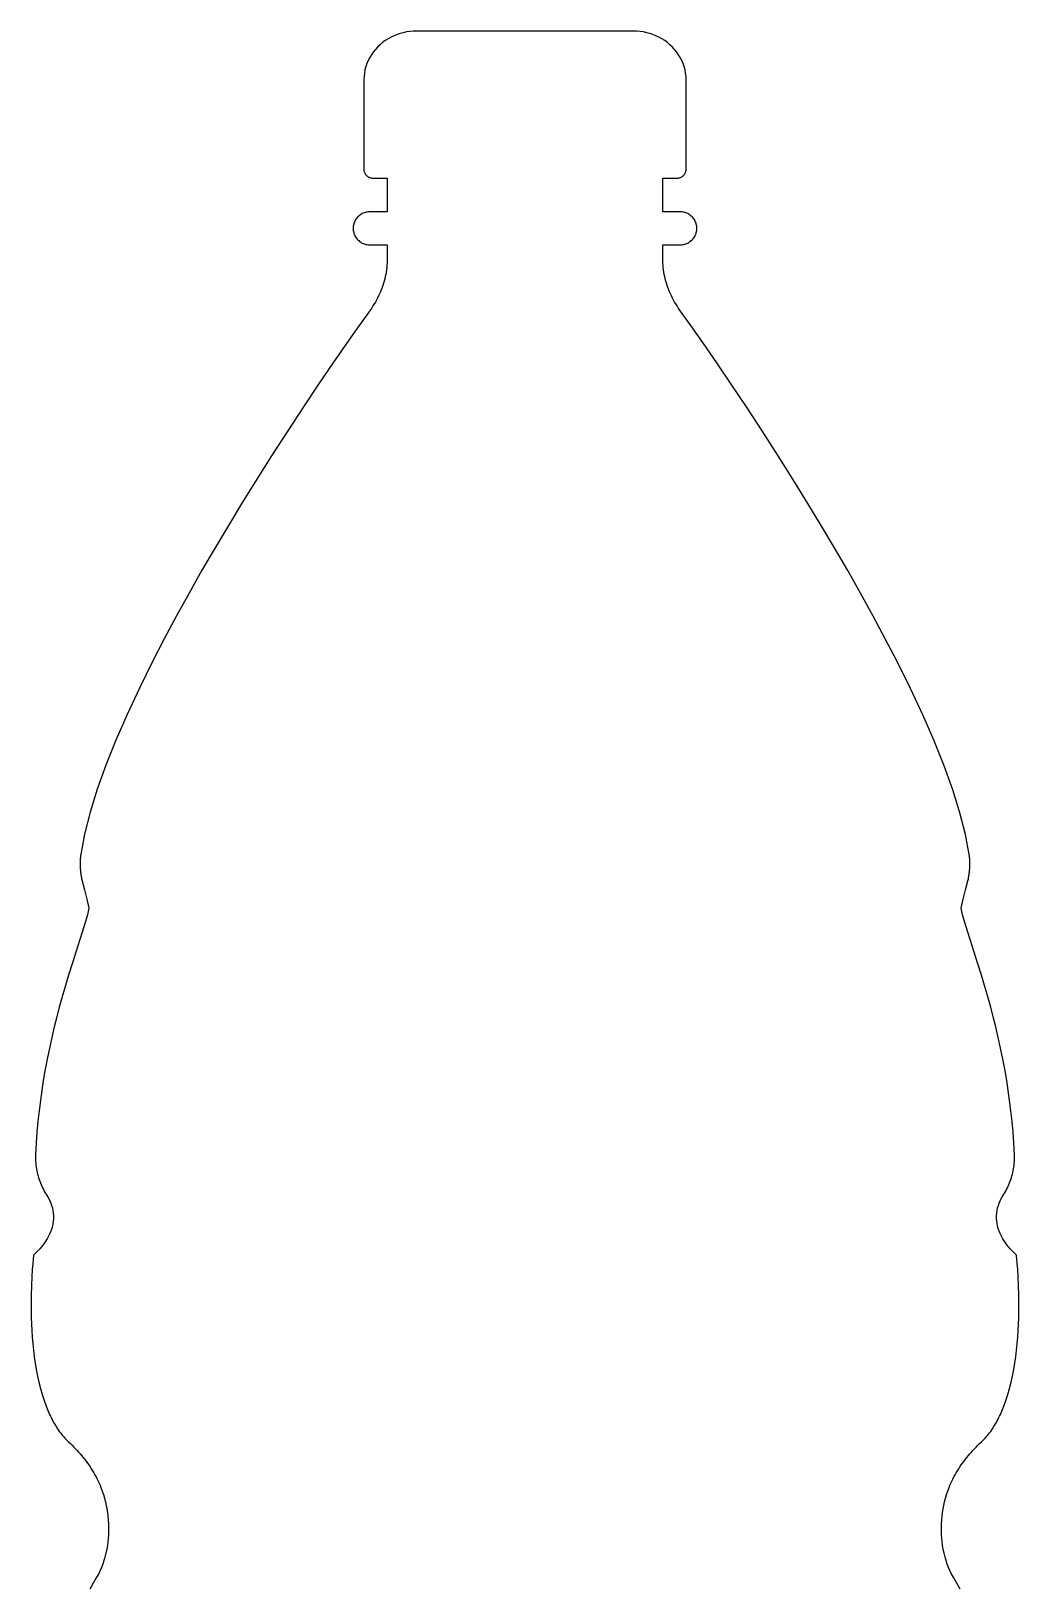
# Model space of a CAD drawing. Extents: x 555 to 862, y 225 to 1192.
# Drawn here: x 555.2 to 862.2, y 708.3 to 1191.5 of the extents above; entities that cross this region are included whole.
import ezdxf

# ---------------------------------------------------------------- set-up
doc = ezdxf.new("R2010")
doc.units = 0
doc.header["$MEASUREMENT"] = 0
doc.layers.add('Poly', color=3, linetype='CONTINUOUS')

msp = doc.modelspace()

# ---------------------------------------------------------------- linework, layer by layer
at = {"layer": 'Poly', "color": 0, "true_color": 0x000000}
msp.add_lwpolyline([(843.876706, 707.022717), (842.825403, 708.864038), (841.908468, 710.508014), (841.1467, 711.9396), (840.707563, 712.846215), (840.291419, 713.810709), (839.90129, 714.830305), (839.5402, 715.902225), (839.211173, 717.023692), (838.917231, 718.191928), (838.661399, 719.404157), (838.4467, 720.6576), (838.302288, 721.724631), (838.189716, 722.816413), (838.110729, 723.93135), (838.067075, 725.06785), (838.060499, 726.224319), (838.092747, 727.399163), (838.165565, 728.590788), (838.2807, 729.7976), (838.419411, 730.881633), (838.594075, 731.975241), (838.805864, 733.077309), (839.05595, 734.186725), (839.345505, 735.302375), (839.6757, 736.423147), (840.047708, 737.547926), (840.4627, 738.6756), (840.737477, 739.324084), (841.027231, 739.972663), (841.33222, 740.621147), (841.6527, 741.26935), (841.98893, 741.917084), (842.341169, 742.564163), (842.709673, 743.210397), (843.0947, 743.8556), (843.466026, 744.451676), (843.851872, 745.046522), (844.252413, 745.639938), (844.667825, 746.231725), (845.098284, 746.821684), (845.543966, 747.409616), (846.005046, 747.995321), (846.4817, 748.5786), (846.934345, 749.11375), (847.400606, 749.646616), (847.880602, 750.177067), (848.37445, 750.704975), (848.882266, 751.230211), (849.404169, 751.752647), (849.940274, 752.272153), (850.4907, 752.7886), (850.884798, 753.162241), (851.269919, 753.547975), (851.64618, 753.945522), (852.0137, 754.3546), (852.372595, 754.774928), (852.722981, 755.206225), (853.064977, 755.648209), (853.3987, 756.1006), (853.709548, 756.54245), (854.012919, 756.993334), (854.30893, 757.453008), (854.5977, 757.921225), (854.879345, 758.397739), (855.153981, 758.882303), (855.421727, 759.374672), (855.6827, 759.8746), (855.925245, 760.358315), (856.161684, 760.848569), (856.3921, 761.345151), (856.616575, 761.84785), (856.83519, 762.356455), (857.048028, 762.870756), (857.255171, 763.390541), (857.4567, 763.9156), (858.120807, 765.69884), (858.722934, 767.536584), (859.265788, 769.421368), (859.752075, 771.345725), (860.184503, 773.302192), (860.565778, 775.283303), (860.898608, 777.281594), (861.1857, 779.2896), (861.43452, 781.343315), (861.641387, 783.391381), (861.809161, 785.425807), (861.9407, 787.4386), (862.038864, 789.421768), (862.106513, 791.367319), (862.146505, 793.26726), (862.1617, 795.1136), (862.134429, 798.395323), (862.049466, 801.409131), (861.925714, 804.102737), (861.782075, 806.42385), (861.637452, 808.320182), (861.510747, 809.739444), (861.420862, 810.629346), (861.3867, 810.9376), (860.709202, 811.582424), (860.077653, 812.223006), (859.490846, 812.859135), (858.947575, 813.4906), (858.446632, 814.11719), (857.986809, 814.738694), (857.566901, 815.354901), (857.1857, 815.9656), (856.72855, 816.784036), (856.337622, 817.591209), (856.009952, 818.386547), (855.742575, 819.169475), (855.532526, 819.939418), (855.376841, 820.695803), (855.272554, 821.438055), (855.2167, 822.1656), (855.210304, 823.052711), (855.269028, 823.914803), (855.38712, 824.750762), (855.558825, 825.559475), (855.778389, 826.339829), (856.040059, 827.090709), (856.338081, 827.811004), (856.6667, 828.4996), (856.674005, 828.511932), (856.693263, 828.544444), (856.720489, 828.590409), (856.7517, 828.6431), (856.782911, 828.695791), (856.810138, 828.741756), (856.829395, 828.774268), (856.8367, 828.7866), (856.858452, 828.822508), (856.880216, 828.858241), (856.902003, 828.893809), (856.923825, 828.929225), (856.945694, 828.9645), (856.967622, 828.999647), (856.98962, 829.034676), (857.0117, 829.0696), (857.034159, 829.104801), (857.056559, 829.139897), (857.078936, 829.174875), (857.101325, 829.209725), (857.123761, 829.244434), (857.146278, 829.278991), (857.168913, 829.313383), (857.1917, 829.3476), (857.500782, 829.829579), (857.796481, 830.317616), (858.078727, 830.811489), (858.34745, 831.310975), (858.602579, 831.815852), (858.844044, 832.325897), (859.071774, 832.840887), (859.2857, 833.3606), (859.488895, 833.892307), (859.6777, 834.428256), (859.852067, 834.96819), (860.01195, 835.51185), (860.157302, 836.058979), (860.288075, 836.609319), (860.404223, 837.162612), (860.5057, 837.7186), (860.592782, 838.277401), (860.664981, 838.838381), (860.722227, 839.401284), (860.76445, 839.96585), (860.791579, 840.531823), (860.803544, 841.098944), (860.800274, 841.666955), (860.7817, 842.2356), (860.591065, 845.707127), (860.342622, 849.118256), (860.040061, 852.467932), (859.687075, 855.7551), (859.287354, 858.978705), (858.844591, 862.137694), (858.362475, 865.23101), (857.8447, 868.2576), (857.180706, 871.804698), (856.476997, 875.252256), (855.739983, 878.598424), (854.976075, 881.84135), (854.191682, 884.979182), (853.393216, 888.010069), (852.587085, 890.932159), (851.7797, 893.7436), (850.530741, 897.908512), (849.318591, 901.792397), (848.167589, 905.388352), (847.102075, 908.689475), (846.146389, 911.688864), (845.324872, 914.379616), (844.661862, 916.754829), (844.1817, 918.8076), (844.8887, 921.6316), (845.5947, 924.4556), (846.3007, 927.2796), (846.381514, 927.613946), (846.456716, 927.949428), (846.526315, 928.285965), (846.590325, 928.623475), (846.648757, 928.961875), (846.701622, 929.301084), (846.748932, 929.64102), (846.7907, 929.9816), (846.827638, 930.323163), (846.85895, 930.665288), (846.884638, 931.007881), (846.9047, 931.35085), (846.919138, 931.6941), (846.92795, 932.037538), (846.931138, 932.381069), (846.9287, 932.7246), (846.921102, 933.068039), (846.908044, 933.411303), (846.889501, 933.754309), (846.86545, 934.096975), (846.835868, 934.439219), (846.800731, 934.780959), (846.760016, 935.122114), (846.7137, 935.4626), (845.550655, 941.753489), (843.831966, 948.489772), (841.60105, 955.622125), (838.901325, 963.101225), (835.77621, 970.877746), (832.269122, 978.902366), (828.423479, 987.125758), (824.2827, 995.4986), (820.646731, 1002.537977), (816.8617, 1009.618241), (812.952544, 1016.71109), (808.9442, 1023.788225), (804.861606, 1030.821344), (800.7297, 1037.782147), (796.573419, 1044.642332), (792.4177, 1051.3736), (787.327294, 1059.460416), (782.322575, 1067.254381), (777.450419, 1074.702268), (772.7577, 1081.75085), (768.291294, 1088.346901), (764.098075, 1094.437194), (760.224919, 1099.968502), (756.7187, 1104.8876), (756.304995, 1105.477575), (755.907684, 1106.075084), (755.52685, 1106.679883), (755.162575, 1107.291725), (754.81494, 1107.910364), (754.484028, 1108.535553), (754.169921, 1109.167047), (753.8727, 1109.8046), (753.587198, 1110.460104), (753.319497, 1111.121444), (753.069679, 1111.788362), (752.837825, 1112.4606), (752.624018, 1113.137901), (752.428341, 1113.820006), (752.250874, 1114.506659), (752.0917, 1115.1976), (751.950903, 1115.892157), (751.828575, 1116.590428), (751.724809, 1117.292192), (751.6397, 1117.997225), (751.573341, 1118.705305), (751.525825, 1119.416209), (751.497247, 1120.129715), (751.4877, 1120.8456), (751.4877, 1122.2626), (751.4877, 1123.6806), (751.4877, 1125.0996), (753.3217, 1125.0996), (755.1557, 1125.0996), (756.9887, 1125.0996), (757.333202, 1125.111194), (757.671716, 1125.145475), (758.003503, 1125.201694), (758.327825, 1125.2791), (758.643944, 1125.376944), (758.951122, 1125.494475), (759.24862, 1125.630944), (759.5357, 1125.7856), (759.819114, 1125.963028), (760.089825, 1126.158022), (760.347036, 1126.369774), (760.58995, 1126.597475), (760.81777, 1126.840317), (761.0297, 1127.097491), (761.224942, 1127.368188), (761.4027, 1127.6516), (761.557026, 1127.938682), (761.693247, 1128.236194), (761.8106, 1128.543409), (761.908325, 1128.8596), (761.985659, 1129.184041), (762.041841, 1129.516006), (762.076108, 1129.854768), (762.0877, 1130.1996), (762.076108, 1130.544102), (762.041841, 1130.882616), (761.985659, 1131.214403), (761.908325, 1131.538725), (761.8106, 1131.854844), (761.693247, 1132.162022), (761.557026, 1132.45952), (761.4027, 1132.7466), (761.224942, 1133.030012), (761.0297, 1133.300709), (760.81777, 1133.557883), (760.58995, 1133.800725), (760.347036, 1134.028426), (760.089825, 1134.240178), (759.819114, 1134.435172), (759.5357, 1134.6126), (759.24862, 1134.767299), (758.951122, 1134.903881), (758.643944, 1135.021573), (758.327825, 1135.1196), (758.003503, 1135.19719), (757.671716, 1135.253569), (757.333202, 1135.287963), (756.9887, 1135.2996), (755.1557, 1135.2996), (753.3217, 1135.2996), (751.4877, 1135.2996), (751.4877, 1138.7926), (751.4877, 1142.2866), (751.4877, 1145.7806), (752.8977, 1145.7806), (754.3067, 1145.7806), (755.7167, 1145.7806), (755.914636, 1145.786493), (756.109184, 1145.803928), (756.29996, 1145.832543), (756.486575, 1145.871975), (756.668643, 1145.92186), (756.845778, 1145.981834), (757.017593, 1146.051536), (757.1837, 1146.1306), (757.353688, 1146.224555), (757.516106, 1146.328366), (757.670509, 1146.441575), (757.81645, 1146.563725), (757.953485, 1146.69436), (758.081169, 1146.833022), (758.199055, 1146.979254), (758.3067, 1147.1326), (758.40393, 1147.293071), (758.489794, 1147.459928), (758.563798, 1147.632715), (758.62545, 1147.810975), (758.674259, 1147.99425), (758.709731, 1148.182084), (758.731376, 1148.37402), (758.7387, 1148.5696), (758.7387, 1151.0876), (758.7387, 1153.6056), (758.7387, 1156.1246), (758.7387, 1156.6426), (758.7387, 1157.1616), (758.7387, 1157.6806), (758.7387, 1163.9066), (758.7387, 1170.1326), (758.7387, 1176.3586), (758.7387, 1176.3616), (758.7387, 1176.3646), (758.7387, 1176.3676), (758.698921, 1177.431442), (758.581341, 1178.475584), (758.388596, 1179.497579), (758.123325, 1180.494975), (757.788163, 1181.465325), (757.385747, 1182.406178), (756.918714, 1183.315086), (756.3897, 1184.1896), (755.804196, 1185.023387), (755.162419, 1185.818397), (754.46697, 1186.572227), (753.72045, 1187.282475), (752.925462, 1187.946739), (752.084606, 1188.562616), (751.200485, 1189.127704), (750.2757, 1189.6396), (749.372819, 1190.070006), (748.438591, 1190.449413), (747.475136, 1190.77585), (746.484575, 1191.04735), (745.46903, 1191.261944), (744.430622, 1191.417663), (743.371471, 1191.512538), (742.2937, 1191.5446), (731.0827, 1191.5446), (719.8717, 1191.5446), (708.6617, 1191.5446), (697.4507, 1191.5446), (686.2397, 1191.5446), (675.0297, 1191.5446), (673.951887, 1191.512538), (672.892638, 1191.417663), (671.854106, 1191.261944), (670.83845, 1191.04735), (669.847825, 1190.77585), (668.884388, 1190.449413), (667.950294, 1190.070006), (667.0477, 1189.6396), (666.122915, 1189.127704), (665.238794, 1188.562616), (664.397938, 1187.946739), (663.60295, 1187.282475), (662.85643, 1186.572227), (662.160981, 1185.818397), (661.519204, 1185.023387), (660.9337, 1184.1896), (660.404686, 1183.315086), (659.937653, 1182.406178), (659.535237, 1181.465325), (659.200075, 1180.494975), (658.934804, 1179.497579), (658.742059, 1178.475584), (658.624479, 1177.431442), (658.5847, 1176.3676), (658.5847, 1176.3646), (658.5847, 1176.3616), (658.5847, 1176.3586), (658.5847, 1170.1326), (658.5847, 1163.9066), (658.5847, 1157.6806), (658.5847, 1157.1616), (658.5847, 1156.6426), (658.5847, 1156.1246), (658.5847, 1153.6056), (658.5847, 1151.0876), (658.5847, 1148.5696), (658.591981, 1148.37402), (658.613512, 1148.182084), (658.648825, 1147.99425), (658.69745, 1147.810975), (658.758919, 1147.632715), (658.832763, 1147.459928), (658.918513, 1147.293071), (659.0157, 1147.1326), (659.123388, 1146.979254), (659.241387, 1146.833022), (659.369231, 1146.69436), (659.50645, 1146.563725), (659.652575, 1146.441575), (659.807137, 1146.328366), (659.969669, 1146.224555), (660.1397, 1146.1306), (660.30552, 1146.051536), (660.4772, 1145.981834), (660.654317, 1145.92186), (660.83645, 1145.871975), (661.023177, 1145.832543), (661.214075, 1145.803928), (661.408723, 1145.786493), (661.6067, 1145.7806), (663.0157, 1145.7806), (664.4257, 1145.7806), (665.8347, 1145.7806), (665.8347, 1142.2866), (665.8347, 1138.7926), (665.8347, 1135.2996), (664.0017, 1135.2996), (662.1677, 1135.2996), (660.3347, 1135.2996), (659.989868, 1135.287963), (659.651106, 1135.253569), (659.319141, 1135.19719), (658.9947, 1135.1196), (658.678509, 1135.021573), (658.371294, 1134.903881), (658.073782, 1134.767299), (657.7867, 1134.6126), (657.503288, 1134.435172), (657.232591, 1134.240178), (656.975417, 1134.028426), (656.732575, 1133.800725), (656.504874, 1133.557883), (656.293122, 1133.300709), (656.098128, 1133.030012), (655.9207, 1132.7466), (655.766044, 1132.45952), (655.629575, 1132.162022), (655.512044, 1131.854844), (655.4142, 1131.538725), (655.336794, 1131.214403), (655.280575, 1130.882616), (655.246294, 1130.544102), (655.2347, 1130.1996), (655.246294, 1129.854768), (655.280575, 1129.516006), (655.336794, 1129.184041), (655.4142, 1128.8596), (655.512044, 1128.543409), (655.629575, 1128.236194), (655.766044, 1127.938682), (655.9207, 1127.6516), (656.098128, 1127.368188), (656.293122, 1127.097491), (656.504874, 1126.840317), (656.732575, 1126.597475), (656.975417, 1126.369774), (657.232591, 1126.158022), (657.503288, 1125.963028), (657.7867, 1125.7856), (658.073782, 1125.630944), (658.371294, 1125.494475), (658.678509, 1125.376944), (658.9947, 1125.2791), (659.319141, 1125.201694), (659.651106, 1125.145475), (659.989868, 1125.111194), (660.3347, 1125.0996), (662.1677, 1125.0996), (664.0017, 1125.0996), (665.8347, 1125.0996), (665.8347, 1123.6806), (665.8347, 1122.2626), (665.8347, 1120.8456), (665.825196, 1120.129715), (665.796731, 1119.416209), (665.749376, 1118.705305), (665.6832, 1117.997225), (665.598274, 1117.292192), (665.494669, 1116.590428), (665.372454, 1115.892157), (665.2317, 1115.1976), (665.072196, 1114.506659), (664.894481, 1113.820006), (664.698626, 1113.137901), (664.4847, 1112.4606), (664.252774, 1111.788362), (664.002919, 1111.121444), (663.735204, 1110.460104), (663.4497, 1109.8046), (663.152481, 1109.167047), (662.838387, 1108.535553), (662.507512, 1107.910364), (662.15995, 1107.291725), (661.795794, 1106.679883), (661.415137, 1106.075084), (661.018075, 1105.477575), (660.6047, 1104.8876), (657.072438, 1099.936389), (653.178606, 1094.3871), (648.969634, 1088.291248), (644.49195, 1081.70035), (639.791985, 1074.66592), (634.916169, 1067.239475), (629.91093, 1059.47253), (624.8227, 1051.4166), (620.657557, 1044.691791), (616.493247, 1037.837819), (612.354694, 1030.882362), (608.266825, 1023.8531), (604.254565, 1016.777713), (600.342841, 1009.683881), (596.556577, 1002.599284), (592.9207, 995.5516), (588.81112, 987.223485), (584.993934, 979.034553), (581.5116, 971.031926), (578.406575, 963.262725), (575.721315, 955.774071), (573.498278, 948.613084), (571.779921, 941.826887), (570.6087, 935.4626), (570.562671, 935.122114), (570.522091, 934.780959), (570.486971, 934.439219), (570.457325, 934.096975), (570.433163, 933.754309), (570.414497, 933.411303), (570.401339, 933.068039), (570.3937, 932.7246), (570.391591, 932.381069), (570.395013, 932.037538), (570.403966, 931.6941), (570.41845, 931.35085), (570.438466, 931.007881), (570.464012, 930.665288), (570.495091, 930.323163), (570.5317, 929.9816), (570.573796, 929.64102), (570.621341, 929.301084), (570.674346, 928.961875), (570.732825, 928.623475), (570.796788, 928.285965), (570.866247, 927.949428), (570.941214, 927.613946), (571.0217, 927.2796), (571.7287, 924.4556), (572.4347, 921.6316), (573.1407, 918.8076), (572.660827, 916.754829), (571.997966, 914.379616), (571.176503, 911.688864), (570.220825, 908.689475), (569.155319, 905.388352), (568.004372, 901.792397), (566.79237, 897.908512), (565.5437, 893.7436), (564.735985, 890.932159), (563.929606, 888.010069), (563.130962, 884.979182), (562.34645, 881.84135), (561.58247, 878.598424), (560.845419, 875.252256), (560.141696, 871.804698), (559.4777, 868.2576), (558.960253, 865.23101), (558.478372, 862.137694), (558.035749, 858.978705), (557.636075, 855.7551), (557.283042, 852.467932), (556.980341, 849.118256), (556.731663, 845.707127), (556.5407, 842.2356), (556.522454, 841.666955), (556.519419, 841.098944), (556.531524, 840.531823), (556.5587, 839.96585), (556.600876, 839.401284), (556.657981, 838.838381), (556.729946, 838.277401), (556.8167, 837.7186), (556.918218, 837.162612), (557.034466, 836.609319), (557.165362, 836.058979), (557.310825, 835.51185), (557.470772, 834.96819), (557.645122, 834.428256), (557.833792, 833.892307), (558.0367, 833.3606), (558.250915, 832.840887), (558.478794, 832.325897), (558.720313, 831.815852), (558.97545, 831.310975), (559.24418, 830.811489), (559.526481, 830.317616), (559.822329, 829.829579), (560.1317, 829.3476), (560.154198, 829.313383), (560.176684, 829.278991), (560.199147, 829.244434), (560.221575, 829.209725), (560.243956, 829.174875), (560.266278, 829.139897), (560.28853, 829.104801), (560.3107, 829.0696), (560.332821, 829.034676), (560.354919, 828.999647), (560.37697, 828.9645), (560.39895, 828.929225), (560.420837, 828.893809), (560.442606, 828.858241), (560.464235, 828.822508), (560.4857, 828.7866), (560.507073, 828.751258), (560.528434, 828.715741), (560.549772, 828.680059), (560.571075, 828.644225), (560.592331, 828.60825), (560.613528, 828.572147), (560.634655, 828.535926), (560.6557, 828.4996), (560.984319, 827.811004), (561.282341, 827.090709), (561.544011, 826.339829), (561.763575, 825.559475), (561.93528, 824.750762), (562.053372, 823.914803), (562.112096, 823.052711), (562.1057, 822.1656), (562.049846, 821.438055), (561.945559, 820.695803), (561.789874, 819.939418), (561.579825, 819.169475), (561.312448, 818.386547), (560.984778, 817.591209), (560.59385, 816.784036), (560.1367, 815.9656), (559.755786, 815.354901), (559.336013, 814.738694), (558.876208, 814.11719), (558.3752, 813.4906), (557.831817, 812.859135), (557.244888, 812.223006), (556.613239, 811.582424), (555.9357, 810.9376), (555.901579, 810.629346), (555.811794, 809.739444), (555.685212, 808.320182), (555.5407, 806.42385), (555.397126, 804.102737), (555.273356, 801.409131), (555.188259, 798.395323), (555.1607, 795.1136), (555.176184, 793.26726), (555.216325, 791.367319), (555.284028, 789.421768), (555.3822, 787.4386), (555.513747, 785.425807), (555.681575, 783.391381), (555.888591, 781.343315), (556.1377, 779.2896), (556.42479, 777.281594), (556.757606, 775.283303), (557.138845, 773.302192), (557.5712, 771.345725), (558.057368, 769.421368), (558.600044, 767.536584), (559.201923, 765.69884), (559.8657, 763.9156), (560.067229, 763.390541), (560.274372, 762.870756), (560.48721, 762.356455), (560.705825, 761.84785), (560.9303, 761.345151), (561.160716, 760.848569), (561.397155, 760.358315), (561.6397, 759.8746), (561.900716, 759.374672), (562.168575, 758.882303), (562.443372, 758.397739), (562.7252, 757.921225), (563.014153, 757.453008), (563.310325, 756.993334), (563.613809, 756.54245), (563.9247, 756.1006), (564.258378, 755.648209), (564.600247, 755.206225), (564.950436, 754.774928), (565.309075, 754.3546), (565.676292, 753.945522), (566.052216, 753.547975), (566.436975, 753.162241), (566.8307, 752.7886), (567.381745, 752.272153), (567.918247, 751.752647), (568.440382, 751.230211), (568.948325, 750.704975), (569.442253, 750.177067), (569.922341, 749.646616), (570.388764, 749.11375), (570.8417, 748.5786), (571.318354, 747.995321), (571.779434, 747.409616), (572.225116, 746.821684), (572.655575, 746.231725), (573.070987, 745.639938), (573.471528, 745.046522), (573.857374, 744.451676), (574.2287, 743.8556), (574.613397, 743.210397), (574.981653, 742.564163), (575.333714, 741.917084), (575.669825, 741.26935), (575.990233, 740.621147), (576.295184, 739.972663), (576.584925, 739.324084), (576.8597, 738.6756), (577.274981, 737.547926), (577.647137, 736.423147), (577.977387, 735.302375), (578.26695, 734.186725), (578.517044, 733.077309), (578.728888, 731.975241), (578.9037, 730.881633), (579.0427, 729.7976), (579.157548, 728.590788), (579.230231, 727.399163), (579.262462, 726.224319), (579.25595, 725.06785), (579.212407, 723.93135), (579.133544, 722.816413), (579.021071, 721.724631), (578.8767, 720.6576), (578.662001, 719.404157), (578.406169, 718.191928), (578.112227, 717.023692), (577.7832, 715.902225), (577.42211, 714.830305), (577.031981, 713.810709), (576.615837, 712.846215), (576.1767, 711.9396), (575.414315, 710.508014), (574.496997, 708.864038), (573.445499, 707.022717)], dxfattribs=at)

doc.saveas('drawing.dxf')
